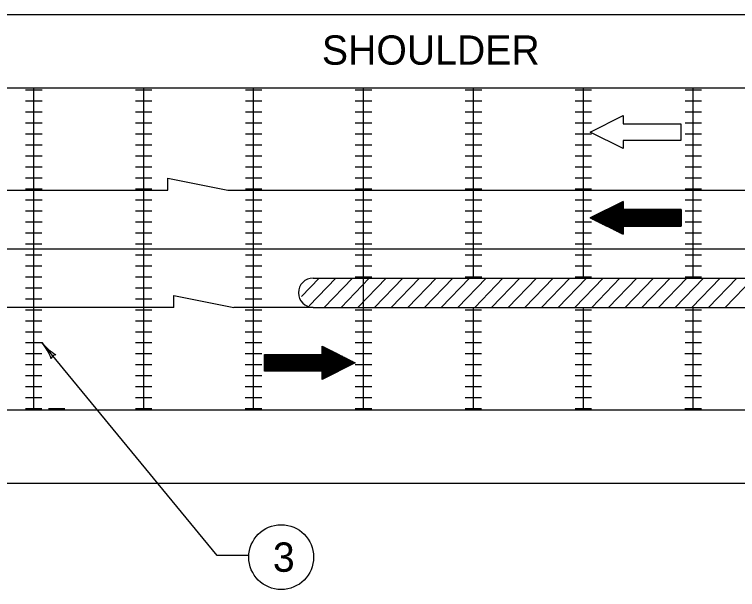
# Model space of a CAD drawing. Extents: x 1000 to 1036.3, y 1000 to 1058.1.
# Drawn here: x 1019.221 to 1024.155, y 1005.817 to 1009.743 of the extents above; entities that cross this region are included whole.
import ezdxf

# ---------------------------------------------------------------- set-up
doc = ezdxf.new("R2010")
doc.units = 0
doc.layers.add('Level 1', color=7, linetype='Continuous')
doc.layers.add('Level 2', color=7, linetype='Continuous')

msp = doc.modelspace()

# ---------------------------------------------------------------- linework, layer by layer
at = {"layer": 'Level 1'}
for p, q in [((1018.4126, 1009.7432), (1033.7409, 1009.7432)), ((1018.4197, 1009.2432), (1033.7409, 1009.2432)), ((1019.3529, 1007.0432), (1019.3529, 1009.2432)), ((1019.3529, 1007.0432), (1019.3529, 1009.2432)), ((1020.1029, 1007.0432), (1020.1029, 1009.2432)), ((1020.1029, 1007.0432), (1020.1029, 1009.2432)), ((1020.8529, 1007.0432), (1020.8529, 1009.2432)), ((1020.8529, 1007.0432), (1020.8529, 1009.2432)), ((1021.6029, 1007.0432), (1021.6029, 1009.2432)), ((1021.6029, 1007.987), (1021.6029, 1009.2432)), ((1022.3529, 1007.9508), (1022.3529, 1009.2432)), ((1023.1029, 1007.9436), (1023.1029, 1009.2432)), ((1023.8529, 1007.9436), (1023.8529, 1009.2432)), ((1019.2966, 1009.2277), (1019.4092, 1009.2277)), ((1020.0466, 1009.2277), (1020.1592, 1009.2277)), ((1020.7966, 1009.2277), (1020.9092, 1009.2277)), ((1021.5466, 1009.2277), (1021.6592, 1009.2277)), ((1022.2966, 1009.2277), (1022.4092, 1009.2277)), ((1023.0466, 1009.2277), (1023.1592, 1009.2277)), ((1023.7966, 1009.2277), (1023.9092, 1009.2277)), ((1019.2966, 1009.1528), (1019.4091, 1009.1528)), ((1020.0466, 1009.1528), (1020.1591, 1009.1528)), ((1020.7966, 1009.1528), (1020.9091, 1009.1528)), ((1021.5466, 1009.1528), (1021.6591, 1009.1528)), ((1022.2966, 1009.1528), (1022.4091, 1009.1528)), ((1023.0466, 1009.1528), (1023.1591, 1009.1528)), ((1023.7966, 1009.1528), (1023.9091, 1009.1528)), ((1019.2967, 1009.0777), (1019.4091, 1009.0777)), ((1020.0467, 1009.0777), (1020.1591, 1009.0777)), ((1020.7967, 1009.0777), (1020.9091, 1009.0777)), ((1021.5467, 1009.0777), (1021.6591, 1009.0777)), ((1022.2967, 1009.0777), (1022.4091, 1009.0777)), ((1023.0467, 1009.0777), (1023.1591, 1009.0777)), ((1023.7967, 1009.0777), (1023.9091, 1009.0777)), ((1019.2966, 1009.0028), (1019.4092, 1009.0027)), ((1020.0466, 1009.0028), (1020.1592, 1009.0027)), ((1020.7966, 1009.0028), (1020.9092, 1009.0027)), ((1021.5466, 1009.0028), (1021.6592, 1009.0027)), ((1022.2966, 1009.0028), (1022.4092, 1009.0027)), ((1023.0466, 1009.0028), (1023.1592, 1009.0027)), ((1023.7966, 1009.0028), (1023.9092, 1009.0027)), ((1019.2966, 1008.9277), (1019.4091, 1008.9277)), ((1020.0466, 1008.9277), (1020.1591, 1008.9277)), ((1020.7966, 1008.9277), (1020.9091, 1008.9277)), ((1021.5466, 1008.9277), (1021.6591, 1008.9277)), ((1022.2966, 1008.9277), (1022.4091, 1008.9277)), ((1023.0466, 1008.9277), (1023.1591, 1008.9277)), ((1023.7966, 1008.9277), (1023.9091, 1008.9277)), ((1019.2967, 1008.8527), (1019.4091, 1008.8527)), ((1020.0467, 1008.8527), (1020.1591, 1008.8527)), ((1020.7967, 1008.8527), (1020.9091, 1008.8527)), ((1021.5467, 1008.8527), (1021.6591, 1008.8527)), ((1022.2967, 1008.8527), (1022.4091, 1008.8527)), ((1023.0467, 1008.8527), (1023.1591, 1008.8527)), ((1023.7967, 1008.8527), (1023.9091, 1008.8527)), ((1019.2965, 1008.7776), (1019.4092, 1008.7776)), ((1020.0465, 1008.7776), (1020.1592, 1008.7776)), ((1020.7965, 1008.7776), (1020.9092, 1008.7776)), ((1021.5465, 1008.7776), (1021.6592, 1008.7776)), ((1022.2965, 1008.7776), (1022.4092, 1008.7776)), ((1023.0465, 1008.7776), (1023.1592, 1008.7776)), ((1023.7965, 1008.7776), (1023.9092, 1008.7776)), ((1019.2966, 1008.7026), (1019.4092, 1008.7027)), ((1020.0466, 1008.7026), (1020.1592, 1008.7027)), ((1020.7966, 1008.7026), (1020.9092, 1008.7027)), ((1021.5466, 1008.7026), (1021.6592, 1008.7027)), ((1022.2966, 1008.7026), (1022.4092, 1008.7027)), ((1023.0466, 1008.7026), (1023.1592, 1008.7027)), ((1023.7966, 1008.7026), (1023.9092, 1008.7027)), ((1019.2967, 1008.6277), (1019.4092, 1008.6276)), ((1020.0467, 1008.6277), (1020.1592, 1008.6276)), ((1020.267, 1008.5432), (1020.267, 1008.6245)), ((1020.267, 1008.6245), (1020.6778, 1008.543)), ((1020.7967, 1008.6277), (1020.9092, 1008.6276)), ((1021.5467, 1008.6277), (1021.6592, 1008.6276)), ((1022.2967, 1008.6277), (1022.4092, 1008.6276)), ((1023.0467, 1008.6277), (1023.1592, 1008.6276)), ((1023.7967, 1008.6277), (1023.9092, 1008.6276)), ((1019.2966, 1008.5527), (1019.4092, 1008.5526)), ((1020.0466, 1008.5527), (1020.1592, 1008.5526)), ((1020.7966, 1008.5527), (1020.9092, 1008.5526)), ((1021.5466, 1008.5527), (1021.6592, 1008.5526)), ((1022.2966, 1008.5527), (1022.4092, 1008.5526)), ((1023.0466, 1008.5527), (1023.1592, 1008.5526)), ((1023.7966, 1008.5527), (1023.9092, 1008.5526)), ((1018.6016, 1008.5432), (1020.267, 1008.5432)), ((1020.677, 1008.5432), (1026.3058, 1008.5432)), ((1019.2966, 1008.4777), (1019.4091, 1008.4777)), ((1020.0466, 1008.4777), (1020.1591, 1008.4777)), ((1020.7966, 1008.4777), (1020.9091, 1008.4777)), ((1021.5466, 1008.4777), (1021.6591, 1008.4777)), ((1022.2966, 1008.4777), (1022.4091, 1008.4777)), ((1023.0466, 1008.4777), (1023.1591, 1008.4777)), ((1023.7966, 1008.4777), (1023.9091, 1008.4777)), ((1019.2966, 1008.4027), (1019.4091, 1008.4026)), ((1020.0466, 1008.4027), (1020.1591, 1008.4026)), ((1020.7966, 1008.4027), (1020.9091, 1008.4026)), ((1021.5466, 1008.4027), (1021.6591, 1008.4026)), ((1022.2966, 1008.4027), (1022.4091, 1008.4026)), ((1023.0466, 1008.4027), (1023.1591, 1008.4026)), ((1023.7966, 1008.4027), (1023.9091, 1008.4026)), ((1019.2965, 1008.3277), (1019.4091, 1008.3277)), ((1020.0465, 1008.3277), (1020.1591, 1008.3277)), ((1020.7965, 1008.3277), (1020.9091, 1008.3277)), ((1021.5465, 1008.3277), (1021.6591, 1008.3277)), ((1022.2965, 1008.3277), (1022.4091, 1008.3277)), ((1023.0465, 1008.3277), (1023.1591, 1008.3277)), ((1023.7965, 1008.3277), (1023.9091, 1008.3277)), ((1019.2965, 1008.2527), (1019.409, 1008.2526)), ((1020.0465, 1008.2527), (1020.159, 1008.2526)), ((1020.7965, 1008.2527), (1020.909, 1008.2526)), ((1021.5465, 1008.2527), (1021.659, 1008.2526)), ((1022.2965, 1008.2527), (1022.409, 1008.2526)), ((1023.0465, 1008.2527), (1023.159, 1008.2526)), ((1023.7965, 1008.2527), (1023.909, 1008.2526)), ((1019.2965, 1008.1777), (1019.409, 1008.1776)), ((1020.0465, 1008.1777), (1020.159, 1008.1776)), ((1020.7965, 1008.1777), (1020.909, 1008.1776)), ((1021.5465, 1008.1777), (1021.659, 1008.1776)), ((1022.2965, 1008.1777), (1022.409, 1008.1776)), ((1023.0465, 1008.1777), (1023.159, 1008.1776)), ((1023.7965, 1008.1777), (1023.909, 1008.1776)), ((1019.2837, 1008.1432), (1019.5337, 1008.1432)), ((1019.6587, 1008.1432), (1021.6587, 1008.1432)), ((1021.6587, 1008.1432), (1023.6587, 1008.1432)), ((1023.7837, 1008.1432), (1024.0337, 1008.1432)), ((1019.2964, 1008.1027), (1019.409, 1008.1027)), ((1020.0464, 1008.1027), (1020.159, 1008.1027)), ((1020.7964, 1008.1027), (1020.909, 1008.1027)), ((1021.5464, 1008.1027), (1021.659, 1008.1027)), ((1022.2964, 1008.1027), (1022.409, 1008.1027)), ((1023.0464, 1008.1027), (1023.159, 1008.1027)), ((1023.7964, 1008.1027), (1023.909, 1008.1027)), ((1019.2964, 1008.0277), (1019.4089, 1008.0276)), ((1020.0464, 1008.0277), (1020.1589, 1008.0276)), ((1020.7964, 1008.0277), (1020.9089, 1008.0276)), ((1021.5464, 1008.0277), (1021.6589, 1008.0276)), ((1022.2964, 1008.0277), (1022.4089, 1008.0276)), ((1023.0464, 1008.0277), (1023.1589, 1008.0276)), ((1023.7964, 1008.0277), (1023.9089, 1008.0276)), ((1019.2964, 1007.9527), (1019.4089, 1007.9526)), ((1020.0464, 1007.9527), (1020.1589, 1007.9526)), ((1020.7964, 1007.9527), (1020.9089, 1007.9526)), ((1021.1801, 1007.8187), (1021.3003, 1007.9432)), ((1021.2323, 1007.7547), (1021.4143, 1007.9432)), ((1021.2587, 1007.9432), (1033.7409, 1007.9432)), ((1021.3351, 1007.7432), (1021.5283, 1007.9432)), ((1021.4492, 1007.7432), (1021.6423, 1007.9432)), ((1021.5464, 1007.9527), (1021.6589, 1007.9526)), ((1021.5632, 1007.7432), (1021.7563, 1007.9432)), ((1021.6772, 1007.7432), (1021.8703, 1007.9432)), ((1021.7911, 1007.7432), (1021.9843, 1007.9432)), ((1021.9052, 1007.7432), (1022.0983, 1007.9432)), ((1022.0192, 1007.7432), (1022.2123, 1007.9432)), ((1022.1333, 1007.7432), (1022.3263, 1007.9432)), ((1022.2473, 1007.7432), (1022.4404, 1007.9432)), ((1022.2964, 1007.9527), (1022.4089, 1007.9526)), ((1022.3613, 1007.7432), (1022.5543, 1007.9432)), ((1022.4753, 1007.7432), (1022.6684, 1007.9432)), ((1022.5893, 1007.7432), (1022.7823, 1007.9432)), ((1022.7032, 1007.7432), (1022.8963, 1007.9432)), ((1022.8173, 1007.7432), (1023.0105, 1007.9432)), ((1022.9313, 1007.7432), (1023.1244, 1007.9432)), ((1023.0453, 1007.7432), (1023.2383, 1007.9432)), ((1023.0464, 1007.9527), (1023.1589, 1007.9526)), ((1023.1594, 1007.7432), (1023.3525, 1007.9432)), ((1023.2733, 1007.7432), (1023.4664, 1007.9432)), ((1023.3873, 1007.7432), (1023.5804, 1007.9432)), ((1023.5014, 1007.7432), (1023.6946, 1007.9432)), ((1023.6153, 1007.7432), (1023.8085, 1007.9432)), ((1023.7294, 1007.7432), (1023.9225, 1007.9432)), ((1023.7964, 1007.9527), (1023.9089, 1007.9526)), ((1023.8434, 1007.7432), (1024.0365, 1007.9432)), ((1023.9574, 1007.7432), (1024.1506, 1007.9432)), ((1024.0713, 1007.7432), (1024.2644, 1007.9432)), ((1019.2963, 1007.8777), (1019.4089, 1007.8777)), ((1020.0463, 1007.8777), (1020.1589, 1007.8777)), ((1020.7963, 1007.8777), (1020.9089, 1007.8777)), ((1020.3077, 1007.7432), (1020.3077, 1007.8245)), ((1020.3077, 1007.8245), (1020.7185, 1007.743)), ((1019.2963, 1007.8027), (1019.4088, 1007.8026)), ((1020.0463, 1007.8027), (1020.1588, 1007.8026)), ((1020.7963, 1007.8027), (1020.9088, 1007.8026)), ((1020.3077, 1007.7432), (1018.6439, 1007.7432)), ((1019.2963, 1007.7277), (1019.4088, 1007.7277)), ((1020.0463, 1007.7277), (1020.1588, 1007.7277)), ((1021.2587, 1007.7432), (1020.7177, 1007.7432)), ((1020.7963, 1007.7277), (1020.9088, 1007.7277)), ((1021.2587, 1007.7432), (1033.7409, 1007.7432)), ((1021.5463, 1007.7277), (1021.6588, 1007.7277)), ((1021.6029, 1007.0432), (1021.6029, 1007.7432)), ((1022.2963, 1007.7277), (1022.4088, 1007.7277)), ((1022.3529, 1007.0432), (1022.3529, 1007.7432)), ((1023.0463, 1007.7277), (1023.1588, 1007.7277)), ((1023.1029, 1007.0432), (1023.1029, 1007.7432)), ((1023.7963, 1007.7277), (1023.9088, 1007.7277)), ((1023.8529, 1007.0432), (1023.8529, 1007.7432)), ((1019.2962, 1007.6527), (1019.4088, 1007.6526)), ((1020.0462, 1007.6527), (1020.1588, 1007.6526)), ((1020.7962, 1007.6527), (1020.9088, 1007.6526)), ((1021.5462, 1007.6527), (1021.6588, 1007.6526)), ((1022.2962, 1007.6527), (1022.4088, 1007.6526)), ((1023.0462, 1007.6527), (1023.1588, 1007.6526)), ((1023.7962, 1007.6527), (1023.9088, 1007.6526)), ((1019.2962, 1007.5777), (1019.4087, 1007.5776)), ((1020.0462, 1007.5777), (1020.1587, 1007.5776)), ((1020.7962, 1007.5777), (1020.9087, 1007.5776)), ((1021.5462, 1007.5777), (1021.6587, 1007.5776)), ((1022.2962, 1007.5777), (1022.4087, 1007.5776)), ((1023.0462, 1007.5777), (1023.1587, 1007.5776)), ((1023.7962, 1007.5777), (1023.9087, 1007.5776)), ((1019.2962, 1007.5027), (1019.4087, 1007.5027)), ((1020.6037, 1006.0488), (1019.4087, 1007.5027)), ((1020.0462, 1007.5027), (1020.1587, 1007.5027)), ((1020.7962, 1007.5027), (1020.9087, 1007.5027)), ((1021.5462, 1007.5027), (1021.6587, 1007.5027)), ((1022.2962, 1007.5027), (1022.4087, 1007.5027)), ((1023.0462, 1007.5027), (1023.1587, 1007.5027)), ((1023.7962, 1007.5027), (1023.9087, 1007.5027)), ((1019.2961, 1007.4277), (1019.4087, 1007.4276)), ((1020.0461, 1007.4277), (1020.1587, 1007.4276)), ((1020.7961, 1007.4277), (1020.9087, 1007.4276)), ((1021.5462, 1007.4277), (1021.6587, 1007.4277)), ((1022.2961, 1007.4277), (1022.4087, 1007.4276)), ((1023.0461, 1007.4277), (1023.1587, 1007.4276)), ((1023.7961, 1007.4277), (1023.9087, 1007.4276)), ((1019.2961, 1007.3527), (1019.4086, 1007.3527)), ((1020.0461, 1007.3527), (1020.1586, 1007.3527)), ((1020.7961, 1007.3527), (1020.9086, 1007.3527)), ((1021.5462, 1007.3527), (1021.6587, 1007.3527)), ((1022.2961, 1007.3527), (1022.4086, 1007.3527)), ((1023.0461, 1007.3527), (1023.1586, 1007.3527)), ((1023.7961, 1007.3527), (1023.9086, 1007.3527)), ((1019.296, 1007.2777), (1019.4086, 1007.2776)), ((1020.046, 1007.2777), (1020.1586, 1007.2776)), ((1020.796, 1007.2777), (1020.9086, 1007.2776)), ((1021.5462, 1007.2777), (1021.6587, 1007.2777)), ((1022.296, 1007.2777), (1022.4086, 1007.2776)), ((1023.046, 1007.2777), (1023.1586, 1007.2776)), ((1023.796, 1007.2777), (1023.9086, 1007.2776)), ((1019.296, 1007.2027), (1019.4086, 1007.2026)), ((1020.046, 1007.2027), (1020.1586, 1007.2026)), ((1020.796, 1007.2027), (1020.9086, 1007.2026)), ((1021.546, 1007.2027), (1021.6586, 1007.2026)), ((1022.296, 1007.2027), (1022.4086, 1007.2026)), ((1023.046, 1007.2027), (1023.1586, 1007.2026)), ((1023.796, 1007.2027), (1023.9086, 1007.2026)), ((1019.296, 1007.1277), (1019.4085, 1007.1277)), ((1020.046, 1007.1277), (1020.1585, 1007.1277)), ((1020.796, 1007.1277), (1020.9085, 1007.1277)), ((1021.546, 1007.1277), (1021.6585, 1007.1277)), ((1022.296, 1007.1277), (1022.4085, 1007.1277)), ((1023.046, 1007.1277), (1023.1585, 1007.1277)), ((1023.796, 1007.1277), (1023.9085, 1007.1277)), ((1008.1587, 1007.0432), (1033.7409, 1007.0432)), ((1019.2959, 1007.0527), (1019.4085, 1007.0526)), ((1019.4533, 1007.0526), (1019.5659, 1007.0525)), ((1020.0459, 1007.0527), (1020.1585, 1007.0526)), ((1020.7959, 1007.0527), (1020.9085, 1007.0526)), ((1021.5459, 1007.0527), (1021.6585, 1007.0526)), ((1022.2959, 1007.0527), (1022.4085, 1007.0526)), ((1023.0459, 1007.0527), (1023.1585, 1007.0526)), ((1023.7959, 1007.0527), (1023.9085, 1007.0526)), ((1008.1587, 1006.5432), (1033.7409, 1006.5432)), ((1020.8201, 1006.0488), (1020.6037, 1006.0488))]:
    msp.add_line(p, q, dxfattribs=at)
for points in [[(1023.1501, 1008.3543), (1023.3751, 1008.2422), (1023.3751, 1008.2984), (1023.7689, 1008.2984), (1023.7689, 1008.411), (1023.3751, 1008.411), (1023.3751, 1008.4673)], [(1023.1501, 1008.3543), (1023.3751, 1008.2422), (1023.3751, 1008.2984), (1023.7688, 1008.2984), (1023.7688, 1008.411), (1023.3751, 1008.411), (1023.3751, 1008.4673)], [(1021.5461, 1007.3649), (1021.3211, 1007.2528), (1021.3211, 1007.3091), (1020.9273, 1007.3091), (1020.9273, 1007.4217), (1021.3211, 1007.4217), (1021.3211, 1007.4779)]]:
    msp.add_lwpolyline(points, close=True, dxfattribs=at)
for points in [[(1023.3472, 1008.4532), (1023.3751, 1008.4532)], [(1023.3473, 1008.4532), (1023.3751, 1008.4532)], [(1023.3584, 1008.4588), (1023.3751, 1008.4588)], [(1023.3585, 1008.4588), (1023.3751, 1008.4588)], [(1023.3696, 1008.4644), (1023.3751, 1008.4644)], [(1023.3697, 1008.4644), (1023.3751, 1008.4644)], [(1023.2463, 1008.4026), (1023.7689, 1008.4026)], [(1023.2463, 1008.4026), (1023.7688, 1008.4026)], [(1023.2576, 1008.4082), (1023.7689, 1008.4082)], [(1023.2576, 1008.4082), (1023.7688, 1008.4082)], [(1023.2688, 1008.4138), (1023.3751, 1008.4138)], [(1023.2688, 1008.4138), (1023.3751, 1008.4138)], [(1023.28, 1008.4194), (1023.3751, 1008.4194)], [(1023.28, 1008.4194), (1023.3751, 1008.4194)], [(1023.28, 1008.4194), (1023.3751, 1008.4194)], [(1023.28, 1008.4194), (1023.3751, 1008.4194)], [(1023.2912, 1008.4251), (1023.3751, 1008.4251)], [(1023.2912, 1008.4251), (1023.3751, 1008.4251)], [(1023.3024, 1008.4307), (1023.3751, 1008.4307)], [(1023.3024, 1008.4307), (1023.3751, 1008.4307)], [(1023.3136, 1008.4363), (1023.3751, 1008.4363)], [(1023.3136, 1008.4363), (1023.3751, 1008.4363)], [(1023.3248, 1008.4419), (1023.3751, 1008.4419)], [(1023.3248, 1008.4419), (1023.3751, 1008.4419)], [(1023.336, 1008.4476), (1023.3751, 1008.4476)], [(1023.3361, 1008.4476), (1023.3751, 1008.4476)], [(1023.1548, 1008.3519), (1023.7689, 1008.3519)], [(1023.1548, 1008.3519), (1023.7688, 1008.3519)], [(1023.1567, 1008.3576), (1023.7688, 1008.3576)], [(1023.1568, 1008.3576), (1023.7689, 1008.3576)], [(1023.1678, 1008.3632), (1023.7688, 1008.3632)], [(1023.1679, 1008.3632), (1023.7689, 1008.3632)], [(1023.1791, 1008.3688), (1023.7688, 1008.3688)], [(1023.1792, 1008.3688), (1023.7689, 1008.3688)], [(1023.1903, 1008.3744), (1023.7689, 1008.3744)], [(1023.1903, 1008.3744), (1023.7688, 1008.3744)], [(1023.2015, 1008.3801), (1023.7688, 1008.3801)], [(1023.2016, 1008.3801), (1023.7689, 1008.3801)], [(1023.2127, 1008.3857), (1023.7688, 1008.3857)], [(1023.2128, 1008.3857), (1023.7689, 1008.3857)], [(1023.2239, 1008.3913), (1023.7689, 1008.3913)], [(1023.2239, 1008.3913), (1023.7688, 1008.3913)], [(1023.2352, 1008.3969), (1023.7689, 1008.3969)], [(1023.2352, 1008.3969), (1023.7688, 1008.3969)], [(1023.166, 1008.3463), (1023.7689, 1008.3463)], [(1023.166, 1008.3463), (1023.7689, 1008.3463)], [(1023.166, 1008.3463), (1023.7688, 1008.3463)], [(1023.166, 1008.3463), (1023.7688, 1008.3463)], [(1023.1773, 1008.3407), (1023.7689, 1008.3407)], [(1023.1773, 1008.3407), (1023.7688, 1008.3407)], [(1023.1887, 1008.3351), (1023.7689, 1008.3351)], [(1023.1887, 1008.3351), (1023.7688, 1008.3351)], [(1023.1999, 1008.3294), (1023.7689, 1008.3294)], [(1023.1999, 1008.3294), (1023.7688, 1008.3294)], [(1023.2112, 1008.3238), (1023.7688, 1008.3238)], [(1023.2113, 1008.3238), (1023.7689, 1008.3238)], [(1023.2224, 1008.3182), (1023.7688, 1008.3182)], [(1023.2225, 1008.3182), (1023.7689, 1008.3182)], [(1023.2338, 1008.3126), (1023.7689, 1008.3126)], [(1023.2338, 1008.3126), (1023.7688, 1008.3126)], [(1023.245, 1008.3069), (1023.7688, 1008.3069)], [(1023.2451, 1008.3069), (1023.7689, 1008.3069)], [(1023.2563, 1008.3013), (1023.7688, 1008.3013)], [(1023.2564, 1008.3013), (1023.7689, 1008.3013)], [(1023.262, 1008.2985), (1023.7689, 1008.2985)], [(1023.262, 1008.2984), (1023.7688, 1008.2984)], [(1023.2733, 1008.2928), (1023.3751, 1008.2928)], [(1023.2733, 1008.2928), (1023.3751, 1008.2928)], [(1023.2846, 1008.2873), (1023.3751, 1008.2873)], [(1023.2846, 1008.2872), (1023.3751, 1008.2872)], [(1023.2959, 1008.2816), (1023.3751, 1008.2816)], [(1023.2959, 1008.2816), (1023.3751, 1008.2816)], [(1023.3072, 1008.2759), (1023.3751, 1008.2759)], [(1023.3073, 1008.276), (1023.3751, 1008.276)], [(1023.3184, 1008.2703), (1023.3751, 1008.2703)], [(1023.3185, 1008.2703), (1023.3751, 1008.2703)], [(1023.3298, 1008.2648), (1023.3751, 1008.2648)], [(1023.3298, 1008.2647), (1023.3751, 1008.2647)], [(1023.341, 1008.2591), (1023.3751, 1008.2591)], [(1023.3411, 1008.2591), (1023.3751, 1008.2591)], [(1023.3523, 1008.2534), (1023.3751, 1008.2534)], [(1023.3524, 1008.2535), (1023.3751, 1008.2535)], [(1023.3636, 1008.2478), (1023.3751, 1008.2478)], [(1023.3637, 1008.2478), (1023.3751, 1008.2478)], [(1023.3749, 1008.2422), (1023.3751, 1008.2422)], [(1023.375, 1008.2423), (1023.3751, 1008.2423)], [(1019.0549, 1008.1432), (1022.8449, 1008.1432)], [(1022.9633, 1008.1432), (1023.2002, 1008.1432)], [(1023.3187, 1008.1432), (1027.1087, 1008.1432)], [(1021.3266, 1007.4751), (1021.3211, 1007.4751)], [(1021.3378, 1007.4695), (1021.3211, 1007.4695)], [(1021.349, 1007.4638), (1021.3211, 1007.4638)], [(1021.4386, 1007.4188), (1020.9273, 1007.4188)], [(1021.4498, 1007.4133), (1020.9273, 1007.4133)], [(1021.3602, 1007.4583), (1021.3211, 1007.4583)], [(1021.3714, 1007.4526), (1021.3211, 1007.4526)], [(1021.3826, 1007.447), (1021.3211, 1007.447)], [(1021.3938, 1007.4413), (1021.3211, 1007.4413)], [(1021.405, 1007.4358), (1021.3211, 1007.4358)], [(1021.4162, 1007.4301), (1021.3211, 1007.4301)], [(1021.4162, 1007.4301), (1021.3211, 1007.4301)], [(1021.4274, 1007.4245), (1021.3211, 1007.4245)], [(1021.461, 1007.4076), (1020.9273, 1007.4076)], [(1021.4723, 1007.402), (1020.9273, 1007.402)], [(1021.4835, 1007.3963), (1020.9273, 1007.3963)], [(1021.4947, 1007.3908), (1020.9273, 1007.3908)], [(1021.5059, 1007.3851), (1020.9273, 1007.3851)], [(1021.5171, 1007.3795), (1020.9273, 1007.3795)], [(1021.5283, 1007.3738), (1020.9273, 1007.3738)], [(1021.5395, 1007.3683), (1020.9273, 1007.3683)], [(1021.5414, 1007.3626), (1020.9273, 1007.3626)], [(1021.5302, 1007.357), (1020.9273, 1007.357)], [(1021.5302, 1007.357), (1020.9273, 1007.357)], [(1021.5188, 1007.3513), (1020.9273, 1007.3513)], [(1021.5075, 1007.3458), (1020.9273, 1007.3458)], [(1021.4963, 1007.3401), (1020.9273, 1007.3401)], [(1021.485, 1007.3345), (1020.9273, 1007.3345)], [(1021.4738, 1007.3288), (1020.9273, 1007.3288)], [(1021.4624, 1007.3233), (1020.9273, 1007.3233)], [(1021.4512, 1007.3176), (1020.9273, 1007.3176)], [(1021.4398, 1007.312), (1020.9273, 1007.312)], [(1021.4342, 1007.3091), (1020.9273, 1007.3091)], [(1021.4228, 1007.3035), (1021.3211, 1007.3035)], [(1021.4116, 1007.2978), (1021.3211, 1007.2978)], [(1021.4003, 1007.2923), (1021.3211, 1007.2923)], [(1021.389, 1007.2866), (1021.3211, 1007.2866)], [(1021.3778, 1007.281), (1021.3211, 1007.281)], [(1021.3664, 1007.2753), (1021.3211, 1007.2753)], [(1021.3552, 1007.2698), (1021.3211, 1007.2698)], [(1021.3438, 1007.2641), (1021.3211, 1007.2641)], [(1021.3326, 1007.2585), (1021.3211, 1007.2585)], [(1021.3213, 1007.2528), (1021.3211, 1007.2528)]]:
    msp.add_lwpolyline(points, dxfattribs=at)
msp.add_circle((1021.0411, 1006.0387), 0.2213, dxfattribs=at)
msp.add_arc((1021.2587, 1007.8432), 0.1, 90, 270, dxfattribs=at)
at = {"layer": 'Level 2'}
for points in [[(1023.15, 1008.9397), (1023.375, 1009.0527), (1023.375, 1008.9964), (1023.7688, 1008.9964), (1023.7688, 1008.8838), (1023.375, 1008.8838), (1023.375, 1008.8276)], [(1023.15, 1008.3543), (1023.375, 1008.4673), (1023.375, 1008.411), (1023.7689, 1008.411), (1023.7689, 1008.2984), (1023.375, 1008.2984), (1023.375, 1008.2422)], [(1021.5461, 1007.3649), (1021.3209, 1007.2523), (1021.321, 1007.3085), (1020.9272, 1007.3091), (1020.9274, 1007.4217), (1021.3212, 1007.4211), (1021.3213, 1007.4774)]]:
    msp.add_lwpolyline(points, close=True, dxfattribs=at)
for centre, radius, start, end in [((1019.7107, 1007.7509), 0.3909, 219.4068, 219.419), ((1019.7107, 1007.7509), 0.3909, 219.419, 238.0878), ((1019.1067, 1007.2544), 0.3909, 20.7662, 39.4129), ((1019.503, 1007.3878), 0.0313, 88.1936, 170.3103)]:
    msp.add_arc(centre, radius, start, end, dxfattribs=at)

# ---------------------------------------------------------------- texts
at = {"layer": 'Level 1'}
for s, p in [('SHOULDER', (1021.3188, 1009.4002)), ('3', (1020.9844, 1005.9387))]:
    msp.add_text(s, height=0.2, dxfattribs=at).set_placement(p)

doc.saveas('drawing.dxf')
